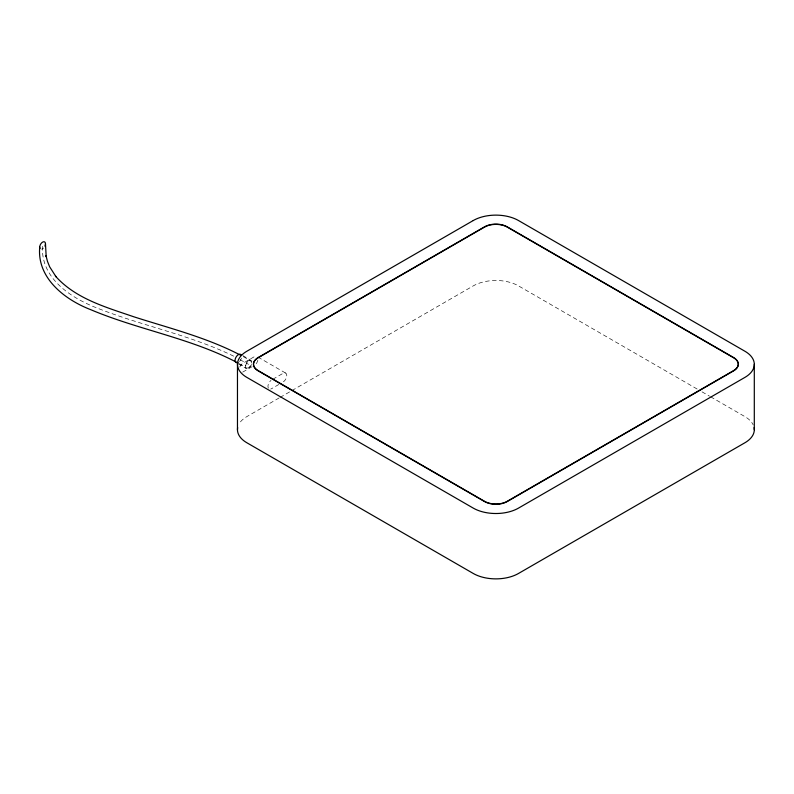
<?xml version="1.0" encoding="UTF-8"?>
<svg xmlns="http://www.w3.org/2000/svg" width="794" height="794" viewBox="0 0 794 794"><rect width="100%" height="100%" fill="white"/><g stroke="black" fill="none" stroke-linecap="round" stroke-linejoin="round"><path stroke-width="0.6" stroke-dasharray="3.97 2.98" d="M252.115 366.679L242.924 371.989A5.33 3.077 -60 0 1 242.587 372.168M272.739 379.304L283.011 373.369A5.33 3.077 -60 0 1 286.783 375.542A5.33 3.077 -60 0 1 283.011 382.073M278.902 384.445L271.707 388.603A5.33 3.077 -60 0 1 270.625 389.05M279.18 397.933L246.845 416.612A32.018 18.49 0 0 0 238.974 424.075M280.103 397.407L290.832 391.204M291.904 390.588L473.244 285.9A32.018 18.49 0 0 1 518.522 285.9L697.708 389.348M233.684 356.169C191.007 335.336 143.982 326.265 99.895 309.134C72.522 298.981 39.958 278.972 42.598 245.445M240.066 359.682L248.582 364.367M702.005 391.829L709.548 396.186M710.561 396.772L744.921 416.612A32.018 18.49 0 0 1 753.208 424.889M257.971 357.102L285.681 373.101M242.766 355.583L250.934 360.297A4.704 2.71 -60 0 1 249.445 367.582A4.704 2.71 -60 0 1 245.366 365.23A4.704 2.71 -60 0 1 250.934 360.297M238.061 363.731L246.229 368.446M243.311 356.625L250.616 360.853A4.059 2.342 -60 0 1 249.326 367.146A4.059 2.342 -60 0 1 245.812 365.111A4.059 2.342 -60 0 1 250.616 360.853M239.252 363.662L246.547 367.89M268.362 388.187A5.33 3.077 -60 0 1 271.022 380.366M239.768 367.076A5.33 3.077 -60 0 1 242.924 363.285L254.239 356.754A5.33 3.077 -60 0 1 256.611 356.357M257.861 360.208A5.33 3.077 -60 0 1 254.924 364.992M241.465 358.104A4.704 2.71 -60 0 1 239.292 361.637M43.601 247.976A4.059 2.342 -60 0 1 41.596 249.137"/><path stroke-width="1.19" d="M39.73 247.103C36.752 278.019 64.731 299.616 90.595 309.62C138.831 330.026 191.711 338.284 238.17 363.096M45.476 243.788L46.191 256.661L45.973 255.519L47.461 261.355L49.665 266.834L56.037 276.778L55.411 276.054C75.49 298.762 106.098 307.258 133.749 316.766C169.946 328.369 207.333 337.639 241.138 355.494M754.3 364.317L754.3 429.683M237.466 364.317L237.466 429.683M237.664 427.609A32.018 18.49 0 0 0 246.845 442.754L473.244 573.457A32.018 18.49 0 0 0 518.522 573.457L744.921 442.754A32.018 18.49 0 0 0 754.101 427.609M237.773 362.6A4.704 2.71 -60 0 1 235.808 357.518A4.704 2.71 -60 0 1 241.465 355.275M40.077 248.492A4.059 2.342 -60 0 1 40.881 243.788A4.059 2.342 -60 0 1 44.633 241.932A4.059 2.342 -60 0 1 44.901 246.11M473.244 220.543L246.845 351.246A32.018 18.49 0 0 0 246.845 377.388L473.244 508.1A32.018 18.49 0 0 0 518.522 508.1L744.921 377.388A32.018 18.49 0 0 0 744.921 351.246L518.522 220.543A32.018 18.49 0 0 0 473.244 220.543M484.558 226.816L258.159 357.528A16.009 9.24 0 0 0 258.159 370.599L484.558 501.312A16.009 9.24 0 0 0 507.197 501.312L733.606 370.599A16.009 9.24 0 0 0 733.606 357.528L507.197 226.816A16.009 9.24 0 0 0 484.558 226.816M484.558 227.074L258.159 357.786A16.009 9.24 0 0 0 258.159 370.858L484.558 501.57A16.009 9.24 0 0 0 507.197 501.57L733.606 370.858A16.009 9.24 0 0 0 733.606 357.786L507.197 227.074A16.009 9.24 0 0 0 484.558 227.074"/></g></svg>
